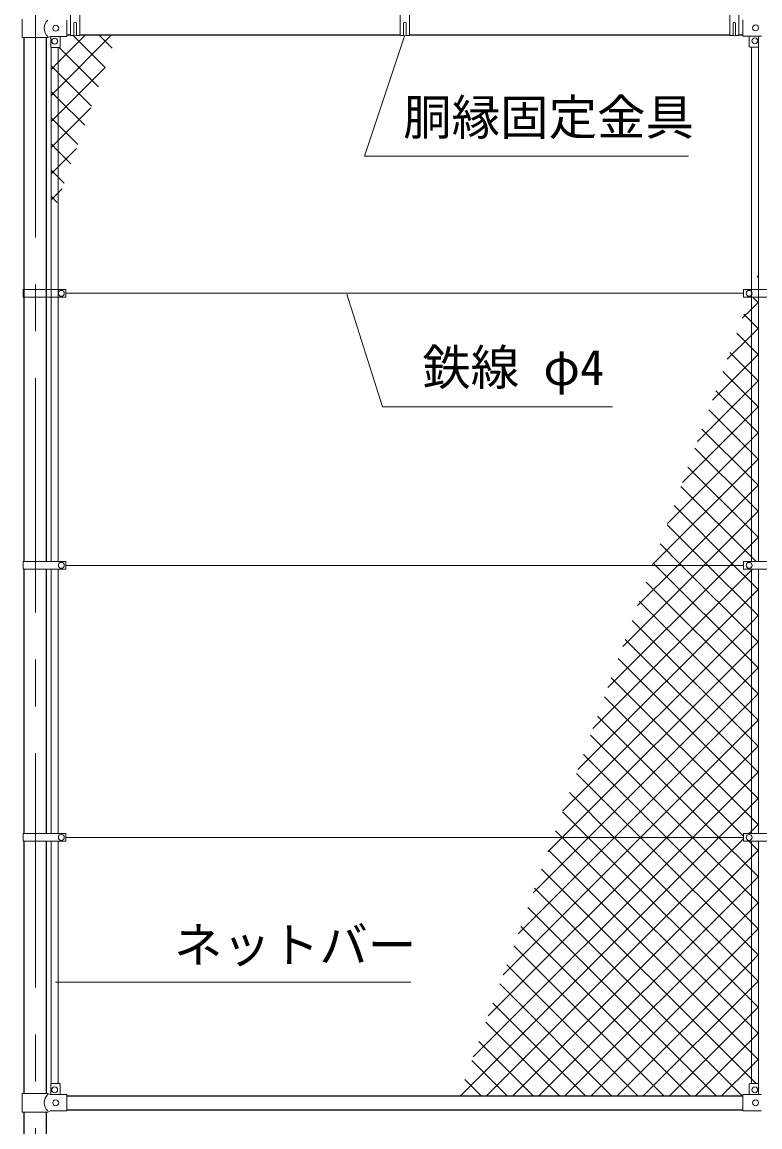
# Model space of a CAD drawing. Units: millimetres, scale not verified. Extents: x -8400 to 8400, y -5940 to 5940.
# Drawn here: x -6430 to -4432, y -1906 to 1087 of the extents above; entities that cross this region are included whole.
import ezdxf
from ezdxf.enums import TextEntityAlignment as Align

# ---------------------------------------------------------------- set-up
doc = ezdxf.new("R2010")
doc.units = ezdxf.units.MM
doc.header["$LTSCALE"] = 20
doc.linetypes.add('USER1', pattern=[50.8, 31.75, -6.35, 6.35, -6.35])
for name, color, linetype, lineweight in [('0-1_D-STR1', 1, 'Continuous', 25), ('0-4_D-BMK', 2, 'USER1', 13), ('0-8_D-STR3', 3, 'Continuous', 13), ('0-9_D-STR-TXT', 7, 'Continuous', 13), ('0-B_D-STR2', 7, 'Continuous', 13)]:
    doc.layers.add(name, color=color, linetype=linetype, lineweight=lineweight)
doc.styles.add('ＭＳ ゴシック', font='')
doc.styles.get('ＭＳ ゴシック').set_extended_font_data('MS Gothic')

msp = doc.modelspace()

# ---------------------------------------------------------------- linework, layer by layer
at = {"layer": '0-1_D-STR1'}
for p, q in [((-6309.06, 1051.9), (-6299.06, 1051.9)), ((-6274.06, 1051.9), (-5406.56, 1051.9)), ((-5381.56, 1051.9), (-4514.06, 1051.9)), ((-4489.06, 1051.9), (-4479.06, 1051.9)), ((-6424.31, -374.5), (-6424.31, 1045)), ((-6363.81, -374.5), (-6363.81, 1045)), ((-6424.31, -1111.5), (-6424.31, -395.5)), ((-6363.81, -1111.5), (-6363.81, -395.5)), ((-6424.31, -1815.9), (-6424.31, -1132.5)), ((-6363.81, -1815.9), (-6363.81, -1132.5)), ((-6309.06, -1821.9), (-4479.06, -1821.9)), ((-6424.31, -2580), (-6424.31, -1865.9)), ((-6363.81, -2580), (-6363.81, -1865.9)), ((-6309.06, -1860), (-4479.06, -1860))]:
    msp.add_line(p, q, dxfattribs=at)
at = {"layer": '0-4_D-BMK'}
msp.add_line((-6394.06, 3170), (-6394.06, -2630), dxfattribs=at)
at = {"layer": '0-8_D-STR3'}
for p, q in [((-6430.16, 1045), (-6430.16, 1095)), ((-6309.06, 1092), (-6309.06, 1048)), ((-6290.06, 1050.11), (-6290.06, 1083)), ((-6283.06, 1050.11), (-6283.06, 1083)), ((-5397.56, 1050.11), (-5397.56, 1083)), ((-5390.56, 1050.11), (-5390.56, 1083)), ((-4505.06, 1050.11), (-4505.06, 1083)), ((-4498.06, 1050.11), (-4498.06, 1083)), ((-4479.06, 1092.9), (-4479.06, 1048.9)), ((-6354.26, 1048), (-6360.26, 1045)), ((-6354.26, 1048), (-6309.06, 1048)), ((-6352.06, 1020), (-6352.06, 1048)), ((-6327.06, 1020), (-6327.06, 1048)), ((-4479.06, 1048.9), (-4427.86, 1048.9)), ((-4461.06, 1048.9), (-4461.06, 1020.9)), ((-4436.06, 1048.9), (-4436.06, 1020.9)), ((-6430.16, 1045), (-6360.26, 1045)), ((-6351.56, -374.5), (-6351.56, 1018.68)), ((-6350.06, 1018), (-6329.06, 1018)), ((-6332.56, -374.5), (-6332.56, 1018)), ((-4438.06, 1018.9), (-4459.06, 1018.9)), ((-4455.56, -374.7), (-4455.56, 1018.9)), ((-4436.56, -374.7), (-4436.56, 1019.58)), ((-6426.86, 362.5), (-6426.86, 341.5)), ((-6426.86, 362.5), (-6312.06, 362.5)), ((-6312.06, 362.5), (-6312.06, 341.5)), ((-4476.56, 362.3), (-4311.56, 362.3)), ((-4476.56, 362.3), (-4476.56, 341.7)), ((-6426.86, 341.5), (-6312.06, 341.5)), ((-4476.56, 352), (-6312.06, 352)), ((-4476.56, 341.7), (-4311.56, 341.7)), ((-6426.86, -374.5), (-6426.86, -395.5)), ((-6426.86, -374.5), (-6312.06, -374.5)), ((-6312.06, -374.5), (-6312.06, -395.5)), ((-4476.56, -385), (-6312.06, -385)), ((-4476.56, -374.7), (-4311.56, -374.7)), ((-4476.56, -374.7), (-4476.56, -395.3)), ((-6426.86, -395.5), (-6312.06, -395.5)), ((-6351.56, -1111.5), (-6351.56, -395.5)), ((-6332.56, -1111.5), (-6332.56, -395.5)), ((-4476.56, -395.3), (-4311.56, -395.3)), ((-4455.56, -1111.7), (-4455.56, -395.3)), ((-4436.56, -1111.7), (-4436.56, -395.3)), ((-6426.86, -1111.5), (-6426.86, -1132.5)), ((-6426.86, -1111.5), (-6312.06, -1111.5)), ((-6426.86, -1132.5), (-6312.06, -1132.5)), ((-6351.56, -1789.58), (-6351.56, -1132.5)), ((-6332.56, -1788.9), (-6332.56, -1132.5)), ((-6312.06, -1111.5), (-6312.06, -1132.5)), ((-4476.56, -1122), (-6312.06, -1122)), ((-4476.56, -1111.7), (-4311.56, -1111.7)), ((-4476.56, -1111.7), (-4476.56, -1132.3)), ((-4476.56, -1132.3), (-4311.56, -1132.3)), ((-4455.56, -1788.9), (-4455.56, -1132.3)), ((-4436.56, -1789.58), (-4436.56, -1132.3)), ((-6352.06, -1790.9), (-6352.06, -1818.9)), ((-6350.06, -1788.9), (-6329.06, -1788.9)), ((-6327.06, -1790.9), (-6327.06, -1818.9)), ((-4461.06, -1818.9), (-4461.06, -1790.9)), ((-4438.06, -1788.9), (-4459.06, -1788.9)), ((-4436.06, -1818.9), (-4436.06, -1790.9)), ((-6430.16, -1815.9), (-6360.26, -1815.9)), ((-6430.16, -1815.9), (-6430.16, -1865.9)), ((-6354.26, -1818.9), (-6360.26, -1815.9)), ((-6354.26, -1818.9), (-6309.06, -1818.9)), ((-6309.06, -1862.9), (-6309.06, -1818.9)), ((-4479.06, -1818.9), (-4427.86, -1818.9)), ((-4479.06, -1862.9), (-4479.06, -1818.9)), ((-6430.16, -1865.9), (-6360.26, -1865.9)), ((-6354.26, -1862.9), (-6360.26, -1865.9)), ((-6354.26, -1862.9), (-6309.06, -1862.9)), ((-4479.06, -1862.9), (-4427.86, -1862.9))]:
    msp.add_line(p, q, dxfattribs=at)
for points in [[(-6290.06, 1050.11), (-6299.06, 1050.11), (-6299.06, 1139.37)], [(-6283.06, 1139.37), (-6274.06, 1139.37), (-6274.06, 1050.11), (-6283.06, 1050.11)], [(-5397.56, 1139.37), (-5406.56, 1139.37), (-5406.56, 1050.11), (-5397.56, 1050.11)], [(-5390.56, 1050.11), (-5381.56, 1050.11), (-5381.56, 1139.37)], [(-4505.06, 1139.37), (-4514.06, 1139.37), (-4514.06, 1050.11), (-4505.06, 1050.11)], [(-4498.06, 1050.11), (-4489.06, 1050.11), (-4489.06, 1139.37)]]:
    msp.add_lwpolyline(points, dxfattribs=at)
for centre in [(-6339.06, 1070), (-4444.06, 1070.9), (-6342.06, 1035), (-4446.06, 1035.9), (-6324.06, 352), (-4461.56, 352), (-6324.06, -385), (-4461.56, -385), (-6324.06, -1122), (-4461.56, -1122), (-6342.06, -1805.9), (-4446.06, -1805.9), (-6339.06, -1840.9), (-4444.06, -1840.9)]:
    msp.add_circle(centre, 8, dxfattribs=at)
for centre, radius, start, end in [((-6341.68, 1070), 28.8, 130.19176, 229.80824), ((-6286.56, 1083), 3.5, 0, 180), ((-5394.06, 1083), 3.5, 0, 180), ((-4501.56, 1083), 3.5, 0, 180), ((-6286.56, 1055.74), 6.62, 238.10921, 301.89079), ((-5394.06, 1055.74), 6.62, 238.10921, 301.89079), ((-4501.56, 1055.74), 6.62, 238.10921, 301.89079), ((-6350.06, 1020), 2, 180, 270), ((-6329.06, 1020), 2, 270, 0), ((-4459.06, 1020.9), 2, 180, 270), ((-4438.06, 1020.9), 2, 270, 0), ((-6350.06, -1790.9), 2, 90, 180), ((-6329.06, -1790.9), 2, 0, 90), ((-4459.06, -1790.9), 2, 90, 180), ((-4438.06, -1790.9), 2, 0, 90), ((-6341.68, -1840.9), 28.8, 130.19176, 229.80824)]:
    msp.add_arc(centre, radius, start, end, dxfattribs=at)
at = {"layer": '0-9_D-STR-TXT'}
msp.add_line((-5377.87, -1514.09), (-6339.31, -1514.09), dxfattribs=at)
for points in [[(-4626.11, 723.6), (-5503.09, 723.6), (-5395.03, 1048.29)], [(-4831.46, 44.74), (-5454.12, 44.74), (-5550.91, 350.09)]]:
    msp.add_lwpolyline(points, dxfattribs=at)
at = {"layer": '0-B_D-STR2'}
for p, q in [((-6205.14, 963.62), (-6291.63, 1050.11)), ((-6186.61, 1015.8), (-6222.71, 1051.9)), ((-6223.67, 911.44), (-6330.23, 1018)), ((-6332.56, 949.62), (-6351.56, 968.62)), ((-6332.56, 836.3), (-6205.08, 963.78)), ((-6242.2, 859.26), (-6332.56, 949.62)), ((-6332.56, 878.91), (-6351.56, 897.91)), ((-6260.74, 807.08), (-6332.56, 878.91)), ((-6332.56, 765.59), (-6244.03, 854.12)), ((-6351.56, 817.3), (-6332.56, 836.3)), ((-6332.56, 808.2), (-6351.56, 827.2)), ((-6279.27, 754.91), (-6332.56, 808.2)), ((-6351.56, 746.59), (-6332.56, 765.59)), ((-6332.56, 737.49), (-6351.56, 756.49)), ((-6332.56, 694.88), (-6282.98, 744.46)), ((-6297.8, 702.73), (-6332.56, 737.49)), ((-6351.56, 675.88), (-6332.56, 694.88)), ((-6332.56, 666.78), (-6351.56, 685.78)), ((-6316.33, 650.55), (-6332.56, 666.78)), ((-6332.56, 624.17), (-6321.92, 634.8)), ((-6351.56, 605.17), (-6332.56, 624.17)), ((-6334.87, 598.37), (-6351.56, 615.07)), ((-4439.79, 395.62), (-4436.56, 398.85)), ((-4436.56, 397.12), (-4438.53, 399.09)), ((-4436.56, 326.41), (-4451.85, 341.7)), ((-4455.56, 274.7), (-4476.27, 295.4)), ((-4436.56, 255.7), (-4455.56, 274.7)), ((-4455.56, 203.99), (-4495.13, 243.56)), ((-4455.56, 133.28), (-4514, 191.72)), ((-4436.56, 184.99), (-4455.56, 203.99)), ((-4455.56, 167.71), (-4436.56, 186.71)), ((-4561.18, 62.09), (-4455.56, 167.71)), ((-4455.56, 62.57), (-4532.87, 139.88)), ((-4436.56, 114.28), (-4455.56, 133.28)), ((-4601.65, -49.08), (-4455.56, 97)), ((-4455.56, 97), (-4436.56, 116)), ((-4455.56, -8.14), (-4551.74, 88.04)), ((-4436.56, 43.57), (-4455.56, 62.57)), ((-4455.56, -78.85), (-4570.61, 36.2)), ((-4455.56, 26.29), (-4436.56, 45.29)), ((-4642.11, -160.26), (-4455.56, 26.29)), ((-4455.56, -149.56), (-4589.48, -15.65)), ((-4436.56, -27.14), (-4455.56, -8.14)), ((-4455.56, -44.42), (-4436.56, -25.42)), ((-4682.58, -271.43), (-4455.56, -44.42)), ((-4455.56, -220.27), (-4608.35, -67.49)), ((-4436.56, -97.85), (-4455.56, -78.85)), ((-4723.04, -382.61), (-4455.56, -115.13)), ((-4455.56, -115.13), (-4436.56, -96.13)), ((-4436.56, -168.56), (-4455.56, -149.56)), ((-4455.56, -185.84), (-4436.56, -166.84)), ((-4654.72, -385), (-4455.56, -185.84)), ((-4502.97, -385), (-4664.95, -223.01)), ((-4436.56, -239.27), (-4455.56, -220.27)), ((-4455.56, -256.55), (-4436.56, -237.55)), ((-4584.01, -385), (-4455.56, -256.55)), ((-4573.68, -385), (-4683.82, -274.85)), ((-4644.39, -385), (-4702.69, -326.7)), ((-4513.3, -385), (-4455.56, -327.26)), ((-4455.56, -327.26), (-4436.56, -308.26)), ((-4844.44, -716.13), (-4513.3, -385)), ((-4803.97, -604.96), (-4584.01, -385)), ((-4763.51, -493.78), (-4654.72, -385)), ((-4715.1, -385), (-4721.56, -378.54)), ((-4455.56, -644.54), (-4715.1, -385)), ((-4455.56, -573.82), (-4644.39, -385)), ((-4455.56, -503.11), (-4573.68, -385)), ((-4455.56, -432.4), (-4502.97, -385)), ((-4436.56, -451.4), (-4455.56, -432.4)), ((-4455.56, -785.96), (-4759.3, -482.22)), ((-4436.56, -522.11), (-4455.56, -503.11)), ((-4455.56, -856.67), (-4778.17, -534.06)), ((-4455.56, -927.38), (-4797.04, -585.91)), ((-4436.56, -592.82), (-4455.56, -573.82)), ((-4455.56, -610.1), (-4436.56, -591.1)), ((-4967.46, -1122), (-4455.56, -610.1)), ((-4436.56, -663.54), (-4455.56, -644.54)), ((-4896.75, -1122), (-4455.56, -680.82)), ((-4455.56, -680.82), (-4436.56, -661.82)), ((-4476.56, -1118.51), (-4853.64, -741.43)), ((-4455.56, -751.53), (-4436.56, -732.53)), ((-4826.04, -1122), (-4455.56, -751.53)), ((-4543.78, -1122), (-4872.51, -793.27)), ((-4436.56, -804.96), (-4455.56, -785.96)), ((-4455.56, -822.24), (-4436.56, -803.24)), ((-4755.33, -1122), (-4455.56, -822.24)), ((-4614.5, -1122), (-4891.38, -845.11)), ((-4436.56, -875.67), (-4455.56, -856.67)), ((-4685.21, -1122), (-4910.25, -896.96)), ((-4684.62, -1122), (-4455.56, -892.95)), ((-4455.56, -892.95), (-4436.56, -873.95)), ((-4436.56, -946.38), (-4455.56, -927.38)), ((-4755.92, -1122), (-4929.12, -948.8)), ((-4455.56, -963.66), (-4436.56, -944.66)), ((-4613.91, -1122), (-4455.56, -963.66)), ((-4826.63, -1122), (-4947.99, -1000.64)), ((-4897.34, -1122), (-4966.86, -1052.48)), ((-4968.05, -1122), (-4985.72, -1104.32)), ((-5208.61, -1716.71), (-4613.91, -1122)), ((-5172.38, -1821.9), (-4476.56, -1126.08)), ((-5168.15, -1605.53), (-4684.62, -1122)), ((-5127.69, -1494.36), (-4755.33, -1122)), ((-5087.22, -1383.18), (-4826.04, -1122)), ((-5046.76, -1272.01), (-4896.75, -1122)), ((-5006.29, -1160.83), (-4967.46, -1122)), ((-4455.56, -1634.48), (-4968.05, -1122)), ((-4455.56, -1563.77), (-4897.34, -1122)), ((-4455.56, -1493.06), (-4826.63, -1122)), ((-4455.56, -1422.35), (-4755.92, -1122)), ((-4455.56, -1351.64), (-4685.21, -1122)), ((-4455.56, -1280.93), (-4614.5, -1122)), ((-4455.56, -1210.22), (-4543.78, -1122)), ((-4436.56, -1229.22), (-4455.56, -1210.22)), ((-4480.28, -1821.9), (-5042.33, -1259.85)), ((-4436.56, -1299.93), (-4455.56, -1280.93)), ((-4550.99, -1821.9), (-5061.2, -1311.69)), ((-4455.56, -1317.21), (-4436.56, -1298.21)), ((-4960.25, -1821.9), (-4455.56, -1317.21)), ((-4621.7, -1821.9), (-5080.07, -1363.53)), ((-4436.56, -1370.64), (-4455.56, -1351.64)), ((-4455.56, -1387.92), (-4436.56, -1368.92)), ((-4889.54, -1821.9), (-4455.56, -1387.92)), ((-4692.41, -1821.9), (-5098.94, -1415.37)), ((-4436.56, -1441.35), (-4455.56, -1422.35)), ((-4763.12, -1821.9), (-5117.81, -1467.22)), ((-4436.56, -1512.06), (-4455.56, -1493.06)), ((-4833.83, -1821.9), (-5136.68, -1519.06)), ((-4455.56, -1529.34), (-4436.56, -1510.34)), ((-4748.12, -1821.9), (-4455.56, -1529.34)), ((-4904.54, -1821.9), (-5155.54, -1570.9)), ((-4436.56, -1582.77), (-4455.56, -1563.77)), ((-4455.56, -1600.05), (-4436.56, -1581.05)), ((-4677.41, -1821.9), (-4455.56, -1600.05)), ((-4975.26, -1821.9), (-5174.41, -1622.74)), ((-4436.56, -1653.48), (-4455.56, -1634.48)), ((-5045.97, -1821.9), (-5193.28, -1674.58)), ((-4606.7, -1821.9), (-4455.56, -1670.76)), ((-4455.56, -1670.76), (-4436.56, -1651.76)), ((-5116.68, -1821.9), (-5212.15, -1726.43)), ((-4455.56, -1741.48), (-4436.56, -1722.48)), ((-4535.99, -1821.9), (-4455.56, -1741.48)), ((-5187.39, -1821.9), (-5231.02, -1778.27)), ((-4462.28, -1818.9), (-4461.06, -1817.69))]:
    msp.add_line(p, q, dxfattribs=at)
for points in [[(-6351.56, 958.72), (-6332.56, 977.72), (-6258.38, 1051.9)], [(-6351.56, 888.01), (-6332.56, 907.01), (-6187.67, 1051.9)], [(-4480.26, 284.44), (-4455.56, 309.13), (-4436.56, 328.13)], [(-4520.72, 173.27), (-4455.56, 238.42), (-4436.56, 257.42)], [(-4436.56, -309.98), (-4455.56, -290.98), (-4627.22, -119.33)], [(-4442.56, -374.7), (-4455.56, -361.69), (-4646.09, -171.17)], [(-4884.9, -827.31), (-4455.56, -397.97), (-4452.89, -395.3)], [(-4436.56, -734.25), (-4455.56, -715.25), (-4740.43, -430.38)], [(-4925.36, -938.48), (-4455.56, -468.68), (-4436.56, -449.68)], [(-4965.83, -1049.66), (-4455.56, -539.39), (-4436.56, -520.39)], [(-4436.56, -1017.09), (-4455.56, -998.09), (-4815.9, -637.75)], [(-4436.56, -1087.8), (-4455.56, -1068.8), (-4834.77, -689.59)], [(-5243.1, -1821.9), (-4543.2, -1122), (-4455.56, -1034.37), (-4436.56, -1015.37)], [(-4462.18, -1111.7), (-4455.56, -1105.08), (-4436.56, -1086.08)], [(-4436.56, -1158.51), (-4455.56, -1139.51), (-4462.77, -1132.3)], [(-5101.67, -1821.9), (-4455.56, -1175.79), (-4436.56, -1156.79)], [(-4436.56, -1724.2), (-4455.56, -1705.2), (-5004.59, -1156.17)], [(-4442.57, -1788.9), (-4455.56, -1775.91), (-5023.46, -1208.01)], [(-5030.96, -1821.9), (-4455.56, -1246.5), (-4436.56, -1227.5)], [(-4818.83, -1821.9), (-4455.56, -1458.63), (-4436.56, -1439.63)]]:
    msp.add_lwpolyline(points, dxfattribs=at)

# ---------------------------------------------------------------- texts
at = {"layer": '0-9_D-STR-TXT', "style": 'ＭＳ ゴシック'}
for s, p in [('胴縁固定金具', (-5398.19, 752.07)), ('鉄線 φ4', (-5346.69, 74.48)), ('ネットバー', (-6018.99, -1490.19))]:
    msp.add_text(s, height=96.19, dxfattribs=at).set_placement(p, align=Align.BOTTOM_LEFT)

doc.saveas('drawing.dxf')
